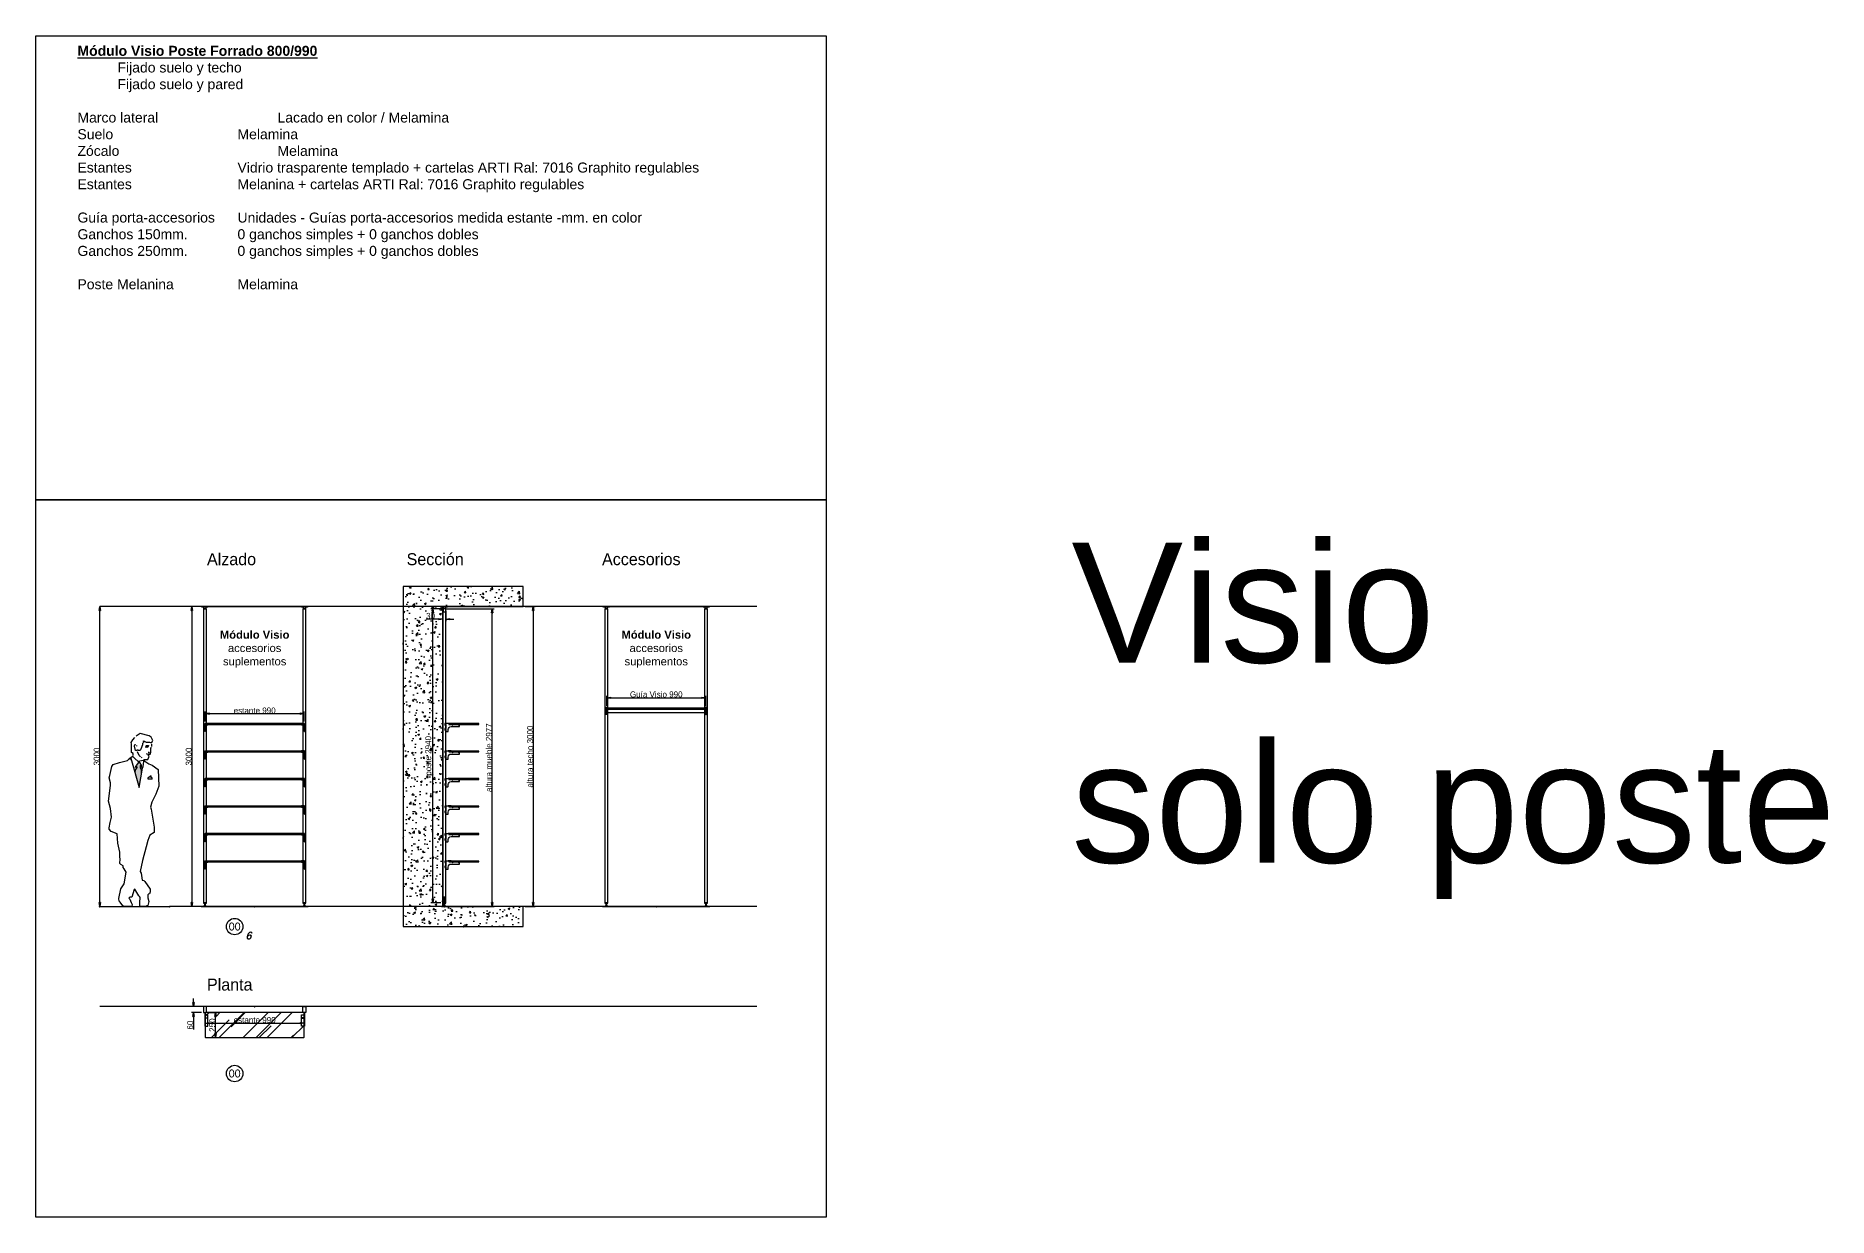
# Paper-space layout 'Jordi B.' of a CAD drawing. Header units: millimetres. Extents: x 23627 to 226976, y -18096 to 223844.
# Drawn here: x 131998 to 149918, y 169428 to 181239 of the extents above; entities that cross this region are included whole.
import ezdxf

# ---------------------------------------------------------------- set-up
doc = ezdxf.new("R2010")
doc.units = ezdxf.units.MM
doc.header["$PDMODE"] = 35
doc.header["$PDSIZE"] = 5
doc.layers.add('1001 concep color Blau Fosc', color=7, linetype='Continuous', true_color=0x003e84)
for name, color, linetype in [('Cotas bloques dinámicos PM espacio', 140, 'Continuous'), ('Linea Capa Color 0000 JB', 7, 'Continuous'), ('Linea Capa Color 0008 Gris JB', 8, 'Continuous'), ('Linea Capa Color 0012 Vermell JB', 12, 'Continuous'), ('Linea Capa Color 0140 Blau Vidre JB', 140, 'Continuous'), ('Linea Capa Color 0202 Lila Parets JB', 202, 'Continuous'), ('Linea Capa Color 0252 Gris Parets JB', 252, 'Continuous'), ('Linea Capa Color 0253 Gris Clar JB', 253, 'Continuous'), ('Linea Capa Color 0255 Blanc JB', 255, 'Continuous')]:
    doc.layers.add(name, color=color, linetype=linetype)
doc.styles.add('Helvetica Bold', font='HelveticaNeueLTCom-Md.ttf')
doc.styles.add('Helvetica Light', font='HelveticaNeueLTCom-Th.ttf')
doc.styles.add('Jordi Ava', font='Avant Garde MEdium BT.ttf')
doc.styles.add('Jordi One Stroke', font='One Stronke Script LET Plain.ttf')
doc.styles.add('Stylus BT JB', font='stylu.ttf', dxfattribs={"oblique": 15})
doc.dimstyles.new('Jordi Ava 2015', dxfattribs={"dimtxt": 60, "dimasz": 40, "dimexe": 20, "dimexo": 20, "dimgap": 0.09, "dimtad": 1, "dimdec": 0, "dimzin": 0, "dimdsep": 46, "dimtxsty": 'Jordi Ava', "dimblk": 'CLOSED', "dimcen": 1.5, "dimclrd": 7, "dimclre": 7, "dimclrt": 256, "dimadec": 0, "dimazin": 0, "dimtfac": 0.05, "dimtdec": 0, "dimtofl": 0, "dimtmove": 0, "dimatfit": 3, "dimldrblk": 'CLOSED', "dimfxl": 90, "dimtolj": 1, "dimtzin": 0, "dimlwd": -1, "dimlwe": -1, "dimarcsym": 0})
doc.dimstyles.new('Jordi Ava Parets 2015', dxfattribs={"dimtxt": 60, "dimasz": 40, "dimexe": 20, "dimexo": 20, "dimgap": 0.09, "dimtad": 1, "dimdec": 0, "dimzin": 0, "dimdsep": 46, "dimtxsty": 'Jordi Ava', "dimblk": 'CLOSED', "dimcen": 1.5, "dimclrd": 7, "dimclre": 7, "dimclrt": 256, "dimadec": 0, "dimazin": 0, "dimtfac": 0.05, "dimtdec": 0, "dimtofl": 0, "dimtmove": 0, "dimatfit": 3, "dimldrblk": 'CLOSED', "dimfxl": 90, "dimtolj": 1, "dimtzin": 0, "dimlwd": -1, "dimlwe": -1, "dimarcsym": 0})

# ---------------------------------------------------------------- blocks, each defined once
blk = doc.blocks.new('_Closed')
at = {"color": 0, "linetype": 'ByBlock', "lineweight": -2}
for p, q in [((-1, 0.17), (0, 0)), ((-1, 0.17), (-1, -0.17)), ((0, 0), (-1, -0.17)), ((0, 0), (-1, 0))]:
    blk.add_line(p, q, dxfattribs=at)
blk = doc.blocks.new('*D1669')
at = {"layer": 'Defpoints', "color": 0, "ltscale": 10, "transparency": 16777216}
for p in [(82880, 104666), (82880, 104666), (82880, 101666)]:
    blk.add_point(p, dxfattribs=at)
at = {"layer": 'Linea Capa Color 0202 Lila Parets JB', "color": 7, "ltscale": 10, "transparency": 16777216}
blk.add_line((82880, 101706), (82880, 104626), dxfattribs=at)
at = {"layer": 'Linea Capa Color 0202 Lila Parets JB', "color": 7, "ltscale": 10, "transparency": 16777216, "xscale": 40, "yscale": 40, "zscale": 40}
for p, rotation in [((82880, 104666), 90), ((82880, 101666), 270)]:
    blk.add_blockref('_Closed', p, dxfattribs=dict(at, rotation=rotation))
at = {"layer": 'Linea Capa Color 0202 Lila Parets JB', "ltscale": 10, "transparency": 16777216, "insert": (82849, 103166), "char_height": 60, "attachment_point": 5, "rotation": 90, "style": 'Jordi Ava'}
blk.add_mtext('\\A1;3000', dxfattribs=at)
blk = doc.blocks.new('PM202307281029')
at = {"layer": 'Linea Capa Color 0008 Gris JB'}
h = blk.add_hatch(color=256, dxfattribs=at)
h.set_gradient(color1=(0, 127, 255), one_color=1, tint=1, name='INVCYLINDER')
h.paths.add_polyline_path([(349, 1345), (356, 1372), (371, 1391), (363, 1410), (386, 1439), (401, 1439), (414, 1421), (404, 1407), (404, 1391), (413, 1367), (418, 1361), (418, 1333), (394, 1190)])
at = {"layer": 'Linea Capa Color 0008 Gris JB', "linetype": 'Continuous'}
for p, q in [((310, 1485), (311, 1488)), ((316, 1459), (310, 1485)), ((386, 1439), (363, 1410)), ((401, 1439), (386, 1439)), ((418, 1415), (401, 1439)), ((356, 1372), (349, 1345)), ((371, 1391), (356, 1372)), ((363, 1410), (371, 1391)), ((418, 1398), (418, 1415)), ((427, 1385), (418, 1398))]:
    blk.add_line(p, q, dxfattribs=at)
for points in [[(333, 1510), (333, 1529), (317, 1540), (317, 1581), (317, 1627), (313, 1640), (329, 1667), (351, 1692)], [(370, 1559), (357, 1559), (346, 1603), (352, 1619), (357, 1618)], [(446, 1653), (438, 1651), (436, 1657), (463, 1645), (497, 1645), (517, 1637), (531, 1659), (514, 1694), (493, 1708), (403, 1729), (363, 1705)], [(441, 1649), (436, 1641), (428, 1632), (428, 1616), (409, 1575), (403, 1560), (382, 1560), (382, 1570)], [(519, 1600), (519, 1624)], [(435, 1461), (384, 1451), (349, 1481), (330, 1499), (294, 1478)], [(370, 1603), (370, 1610)], [(408, 1497), (395, 1512), (378, 1546)], [(424, 1486), (417, 1489)], [(439, 1451), (439, 1453), (436, 1464), (442, 1464)], [(439, 1456), (444, 1470), (481, 1470), (492, 1493), (494, 1506)], [(446, 1470), (444, 1456), (441, 1458)], [(455, 1597), (484, 1597), (485, 1607)], [(493, 1605), (488, 1607), (460, 1608)], [(479, 1596), (471, 1589), (462, 1597)], [(503, 1535), (499, 1518), (473, 1523), (467, 1527)], [(490, 1510), (481, 1512)], [(486, 1546), (487, 1538), (511, 1538), (511, 1561), (509, 1582)], [(512, 1591), (511, 1583), (506, 1588), (516, 1591)], [(365, 1407), (351, 1390)], [(414, 1421), (404, 1407), (404, 1391), (413, 1367), (420, 1358), (422, 1358)], [(418, 1333), (418, 1361)], [(427, 1385), (433, 1402)]]:
    blk.add_lwpolyline(points, dxfattribs=at)
at = {"layer": 'Linea Capa Color 0008 Gris JB'}
for points in [[(93, 775), (94, 789), (105, 840), (118, 894), (108, 981), (88, 1054), (108, 1212), (108, 1239), (94, 1287), (102, 1312), (120, 1401), (134, 1421), (196, 1440), (278, 1461), (294, 1478), (311, 1488), (310, 1485), (316, 1459), (394, 1190), (427, 1385), (433, 1402), (439, 1451), (449, 1453), (489, 1426), (525, 1413), (584, 1371), (592, 1204), (560, 1123), (520, 1044), (506, 995), (514, 973), (545, 794), (545, 742), (500, 713), (481, 661), (465, 596), (428, 460), (405, 351), (413, 335), (425, 265), (439, 262), (452, 251), (505, 175), (505, 148), (497, 127), (489, 129), (480, 116), (480, 89), (492, 50), (481, 12), (454, 0), (428, 0), (408, 0), (399, 7), (400, 45), (405, 86), (401, 97), (389, 107), (349, 173), (343, 172), (319, 93), (300, 93), (291, 84), (302, 73), (313, 40), (325, 20), (321, 0), (294, 0), (249, 0), (229, 7), (205, 45), (194, 54), (191, 80), (211, 176), (245, 229), (264, 343), (245, 376), (233, 390), (233, 408), (211, 422), (202, 431), (203, 476), (201, 495), (201, 544), (180, 634), (173, 728), (113, 751)], [(479, 1276), (495, 1276), (523, 1276), (528, 1285), (513, 1290), (513, 1306), (482, 1285)]]:
    blk.add_lwpolyline(points, close=True, dxfattribs=at)
at = {"layer": 'Linea Capa Color 0202 Lila Parets JB', "ltscale": 10}
blk.add_line((0, 0), (700, 0), dxfattribs=at)
for p in [(0, 0), (700, 0)]:
    blk.add_point(p, dxfattribs=at)
blk = doc.blocks.new('PM202308091259')
at = {"layer": 'Linea Capa Color 0202 Lila Parets JB', "ltscale": 10}
for p, q in [((-38, 3000), (1034, 3000)), ((-38, 0), (1034, 0)), ((-38, 0), (1034, 0))]:
    blk.add_line(p, q, dxfattribs=at)
at = {"layer": 'Linea Capa Color 0253 Gris Clar JB', "ltscale": 50}
for points in [[(-30, 2998), (30, 2998), (30, 3000), (-30, 3000)], [(-15, 37), (15, 37), (15, 2977), (-15, 2977)], [(-12, 2977), (12, 2977), (12, 2998), (-12, 2998)], [(966, 2998), (1026, 2998), (1026, 3000), (966, 3000)], [(981, 37), (1011, 37), (1011, 2977), (981, 2977)], [(984, 2977), (1008, 2977), (1008, 2998), (984, 2998)], [(-30, 0), (30, 0), (30, 2), (-30, 2)], [(-15, 33), (15, 33), (15, 37), (-15, 37)], [(7, 9), (-7, 9), (-15, 2), (15, 2)], [(-7, 9), (7, 9), (7, 13), (-7, 13)], [(5, 13), (5, 33), (-5, 33), (-5, 13)], [(966, 0), (1026, 0), (1026, 2), (966, 2)], [(981, 33), (1011, 33), (1011, 37), (981, 37)], [(1003, 9), (989, 9), (981, 2), (1011, 2)], [(989, 9), (1003, 9), (1003, 13), (989, 13)], [(1001, 13), (1001, 33), (991, 33), (991, 13)]]:
    blk.add_lwpolyline(points, close=True, dxfattribs=at)
at = {"layer": '1001 concep color Blau Fosc', "insert": (498, 2573), "char_height": 80, "width": 990, "attachment_point": 5, "style": 'Helvetica Light'}
blk.add_mtext('{\\fHelveticaNeueLT Com 35 Th|b1|i0|c0|p34;Módulo Visio}\\Paccesorios suplementos', dxfattribs=at)
blk = doc.blocks.new('*D1428')
at = {"layer": 'Cotas bloques dinámicos PM espacio', "color": 7, "ltscale": 10, "transparency": 16777216}
for p, q in [((-35, 2977), (-135, 2977)), ((-115, 77), (-115, 2937)), ((-35, 37), (-135, 37))]:
    blk.add_line(p, q, dxfattribs=at)
at = {"layer": 'Defpoints', "color": 0, "ltscale": 10, "transparency": 16777216}
for p in [(-115, 2977), (-15, 2977), (-15, 37)]:
    blk.add_point(p, dxfattribs=at)
at = {"layer": 'Cotas bloques dinámicos PM espacio', "color": 7, "ltscale": 10, "transparency": 16777216, "xscale": 40, "yscale": 40, "zscale": 40}
for p, rotation in [((-115, 2977), 90), ((-115, 37), 270)]:
    blk.add_blockref('_Closed', p, dxfattribs=dict(at, rotation=rotation))
at = {"layer": 'Cotas bloques dinámicos PM espacio', "ltscale": 10, "transparency": 16777216, "insert": (-153, 1507), "char_height": 60, "attachment_point": 5, "rotation": 90, "style": 'Jordi Ava'}
blk.add_mtext('\\A1;poste 2940', dxfattribs=at)
blk = doc.blocks.new('*D1429')
at = {"layer": 'Cotas bloques dinámicos PM espacio', "color": 7, "ltscale": 10, "transparency": 16777216}
for p, q in [((-55, 2874), (-184, 2874)), ((-15, 2957), (-15, 2854)), ((15, 2957), (15, 2854)), ((55, 2874), (95, 2874))]:
    blk.add_line(p, q, dxfattribs=at)
at = {"layer": 'Defpoints', "color": 0, "ltscale": 10, "transparency": 16777216}
for p in [(-15, 2977), (-15, 2874), (15, 2977)]:
    blk.add_point(p, dxfattribs=at)
at = {"layer": 'Cotas bloques dinámicos PM espacio', "color": 7, "ltscale": 10, "transparency": 16777216, "xscale": 40, "yscale": 40, "zscale": 40}
blk.add_blockref('_Closed', (-15, 2874), dxfattribs=at)
at = {"layer": 'Cotas bloques dinámicos PM espacio', "color": 7, "ltscale": 10, "transparency": 16777216, "xscale": 40, "yscale": 40, "zscale": 40, "rotation": 180}
blk.add_blockref('_Closed', (15, 2874), dxfattribs=at)
at = {"layer": 'Cotas bloques dinámicos PM espacio', "ltscale": 10, "transparency": 16777216, "insert": (-139, 2906), "char_height": 60, "attachment_point": 5, "style": 'Jordi Ava'}
blk.add_mtext('\\A1;30', dxfattribs=at)
blk = doc.blocks.new('*D1430')
at = {"layer": 'Cotas bloques dinámicos PM espacio', "color": 7, "ltscale": 10, "transparency": 16777216}
for p, q in [((20, 2977), (496, 2977)), ((476, 40), (476, 2937)), ((20, 0), (496, 0))]:
    blk.add_line(p, q, dxfattribs=at)
at = {"layer": 'Defpoints', "color": 0, "ltscale": 10, "transparency": 16777216}
for p in [(0, 2977), (476, 2977), (0, 0)]:
    blk.add_point(p, dxfattribs=at)
at = {"layer": 'Cotas bloques dinámicos PM espacio', "color": 7, "ltscale": 10, "transparency": 16777216, "xscale": 40, "yscale": 40, "zscale": 40}
for p, rotation in [((476, 2977), 90), ((476, 0), 270)]:
    blk.add_blockref('_Closed', p, dxfattribs=dict(at, rotation=rotation))
at = {"layer": 'Cotas bloques dinámicos PM espacio', "ltscale": 10, "transparency": 16777216, "insert": (445, 1489), "char_height": 60, "attachment_point": 5, "rotation": 90, "style": 'Jordi Ava'}
blk.add_mtext('\\A1;altura mueble 2977', dxfattribs=at)
blk = doc.blocks.new('PM202307281056')
at = {"layer": 'Linea Capa Color 0140 Blau Vidre JB', "ltscale": 10}
blk.add_lwpolyline([(5, 3), (-5, 3), (-5, 0), (-2, 0), (-2, -3, 1.39975), (2, -3), (2, 0), (5, 0)], format="xyb", close=True, dxfattribs=at)
blk.add_arc((0, 6), 5.5, 207.0463, 332.9537, dxfattribs=at)
blk = doc.blocks.new('PM202308021642')
at = {"layer": 'Linea Capa Color 0000 JB', "ltscale": 50}
blk.add_lwpolyline([(137, -4), (137, -2), (57, -2), (57, -4), (39, -4, -0.414214), (37, -2), (37, 7), (37, 8), (52, 8), (52, 10), (22, 10), (22, 8), (22, 7), (-10, 7, 0.414214), (-12, 5), (-12, -5, 0.414214), (-10, -7), (-4, -7, 0.408724), (-2, -5), (-1, 0), (0, 0), (0, -41, -0.414214), (-2, -43), (-10, -43, 0.414214), (-12, -45), (-12, -55, 0.414214), (-10, -57), (-4, -57, 0.408724), (-2, -55), (-1, -50), (0, -50), (0, -71, 0.414214), (2, -73), (20, -73, 0.414214), (22, -71), (22, -52, -0.414214), (52, -22), (135, -22, 0.414214), (137, -20)], format="xyb", close=True, dxfattribs=at)
at = {"layer": 'Linea Capa Color 0140 Blau Vidre JB', "ltscale": 10}
blk.add_lwpolyline([(30, 0), (328, 0), (329, 1), (329, 7), (328, 8), (30, 8), (29, 7), (29, 1)], close=True, dxfattribs=at)
at = {"layer": 'Linea Capa Color 0000 JB', "ltscale": 50}
for p in [(67, -2), (127, -2)]:
    blk.add_blockref('PM202307281056', p, dxfattribs=at)
blk = doc.blocks.new('*D1427')
at = {"layer": 'Cotas bloques dinámicos PM espacio', "color": 7, "ltscale": 10, "transparency": 16777216}
for p, q in [((808, 3000), (908, 3000)), ((888, 2960), (888, 40)), ((808, 0), (908, 0))]:
    blk.add_line(p, q, dxfattribs=at)
at = {"layer": 'Defpoints', "color": 0, "ltscale": 10, "transparency": 16777216}
for p in [(788, 3000), (788, 0), (888, 0)]:
    blk.add_point(p, dxfattribs=at)
at = {"layer": 'Cotas bloques dinámicos PM espacio', "color": 7, "ltscale": 10, "transparency": 16777216, "xscale": 40, "yscale": 40, "zscale": 40}
for p, rotation in [((888, 3000), 90), ((888, 0), 270)]:
    blk.add_blockref('_Closed', p, dxfattribs=dict(at, rotation=rotation))
at = {"layer": 'Cotas bloques dinámicos PM espacio', "ltscale": 10, "transparency": 16777216, "insert": (856, 1500), "char_height": 60, "attachment_point": 5, "rotation": 90, "style": 'Jordi Ava'}
blk.add_mtext('\\A1;altura techo 3000', dxfattribs=at)
blk = doc.blocks.new('*D314')
at = {"layer": 'Cotas bloques dinámicos PM espacio', "color": 7, "ltscale": 50, "transparency": 16777216}
for p, q in [((0, 70), (0, 170)), ((40, 150), (950, 150)), ((990, 70), (990, 170))]:
    blk.add_line(p, q, dxfattribs=at)
at = {"layer": 'Defpoints', "color": 0, "ltscale": 50, "transparency": 16777216}
for p in [(0, 50), (990, 150), (990, 50)]:
    blk.add_point(p, dxfattribs=at)
at = {"layer": 'Cotas bloques dinámicos PM espacio', "color": 7, "ltscale": 50, "transparency": 16777216, "xscale": 40, "yscale": 40, "zscale": 40, "rotation": 180}
blk.add_blockref('_Closed', (0, 150), dxfattribs=at)
at = {"layer": 'Cotas bloques dinámicos PM espacio', "color": 7, "ltscale": 50, "transparency": 16777216, "xscale": 40, "yscale": 40, "zscale": 40}
blk.add_blockref('_Closed', (990, 150), dxfattribs=at)
at = {"layer": 'Cotas bloques dinámicos PM espacio', "ltscale": 50, "transparency": 16777216, "insert": (495, 183), "char_height": 60, "attachment_point": 5, "style": 'Jordi Ava'}
blk.add_mtext('\\A1;Guía Visio 990', dxfattribs=at)
blk = doc.blocks.new('*D3768')
at = {"layer": 'Cotas bloques dinámicos PM espacio', "color": 7, "ltscale": 10, "transparency": 16777216}
for p, q in [((18, -85), (18, -185)), ((58, -165), (968, -165)), ((1008, -85), (1008, -185))]:
    blk.add_line(p, q, dxfattribs=at)
at = {"layer": 'Defpoints', "color": 0, "ltscale": 10, "transparency": 16777216}
for p in [(18, -65), (1008, -65), (1008, -165)]:
    blk.add_point(p, dxfattribs=at)
at = {"layer": 'Cotas bloques dinámicos PM espacio', "color": 7, "ltscale": 10, "transparency": 16777216, "xscale": 40, "yscale": 40, "zscale": 40, "rotation": 180}
blk.add_blockref('_Closed', (18, -165), dxfattribs=at)
at = {"layer": 'Cotas bloques dinámicos PM espacio', "color": 7, "ltscale": 10, "transparency": 16777216, "xscale": 40, "yscale": 40, "zscale": 40}
blk.add_blockref('_Closed', (1008, -165), dxfattribs=at)
at = {"layer": 'Cotas bloques dinámicos PM espacio', "ltscale": 10, "transparency": 16777216, "insert": (513, -134), "char_height": 60, "attachment_point": 5, "style": 'Jordi Ava'}
blk.add_mtext('\\A1;{\\C140;estante 990}', dxfattribs=at)
blk = doc.blocks.new('*D3770')
at = {"layer": 'Cotas bloques dinámicos PM espacio', "color": 7, "ltscale": 10, "transparency": 16777216}
for p, q in [((43, -60), (141, -60)), ((121, -270), (121, -100)), ((43, -310), (141, -310))]:
    blk.add_line(p, q, dxfattribs=at)
at = {"layer": 'Defpoints', "color": 0, "ltscale": 10, "transparency": 16777216}
for p in [(23, -60), (121, -60), (23, -310)]:
    blk.add_point(p, dxfattribs=at)
at = {"layer": 'Cotas bloques dinámicos PM espacio', "color": 7, "ltscale": 10, "transparency": 16777216, "xscale": 40, "yscale": 40, "zscale": 40}
for p, rotation in [((121, -60), 90), ((121, -310), 270)]:
    blk.add_blockref('_Closed', p, dxfattribs=dict(at, rotation=rotation))
at = {"layer": 'Cotas bloques dinámicos PM espacio', "ltscale": 10, "transparency": 16777216, "insert": (90, -185), "char_height": 60, "attachment_point": 5, "rotation": 90, "style": 'Jordi Ava'}
blk.add_mtext('\\A1;{\\C140;250}', dxfattribs=at)
blk = doc.blocks.new('*D3769')
at = {"layer": 'Cotas bloques dinámicos PM espacio', "color": 7, "ltscale": 10, "transparency": 16777216}
for p, q in [((-20, 0), (-120, 0)), ((-100, 40), (-100, 80)), ((-20, -60), (-120, -60)), ((-100, -100), (-100, -230))]:
    blk.add_line(p, q, dxfattribs=at)
at = {"layer": 'Defpoints', "color": 0, "ltscale": 10, "transparency": 16777216}
for p in [(0, 0), (-100, -60), (0, -60)]:
    blk.add_point(p, dxfattribs=at)
at = {"layer": 'Cotas bloques dinámicos PM espacio', "color": 7, "ltscale": 10, "transparency": 16777216, "xscale": 40, "yscale": 40, "zscale": 40}
for p, rotation in [((-100, 0), 270), ((-100, -60), 90)]:
    blk.add_blockref('_Closed', p, dxfattribs=dict(at, rotation=rotation))
at = {"layer": 'Cotas bloques dinámicos PM espacio', "ltscale": 10, "transparency": 16777216, "insert": (-131, -185), "char_height": 60, "attachment_point": 5, "rotation": 90, "style": 'Jordi Ava'}
blk.add_mtext('\\A1;60', dxfattribs=at)
blk = doc.blocks.new('*D2937')
at = {"layer": 'Cotas bloques dinámicos PM espacio', "color": 7, "ltscale": 10, "transparency": 16777216}
for p, q in [((-50, 3000), (-150, 3000)), ((-130, 2960), (-130, 40)), ((-50, 0), (-150, 0))]:
    blk.add_line(p, q, dxfattribs=at)
at = {"layer": 'Defpoints', "color": 0, "ltscale": 10, "transparency": 16777216}
for p in [(-30, 3000), (-130, 0), (-30, 0)]:
    blk.add_point(p, dxfattribs=at)
at = {"layer": 'Cotas bloques dinámicos PM espacio', "color": 7, "ltscale": 10, "transparency": 16777216, "xscale": 40, "yscale": 40, "zscale": 40}
for p, rotation in [((-130, 3000), 90), ((-130, 0), 270)]:
    blk.add_blockref('_Closed', p, dxfattribs=dict(at, rotation=rotation))
at = {"layer": 'Cotas bloques dinámicos PM espacio', "ltscale": 10, "transparency": 16777216, "insert": (-161, 1500), "char_height": 60, "attachment_point": 5, "rotation": 90, "style": 'Jordi Ava'}
blk.add_mtext('\\A1;3000', dxfattribs=at)
blk = doc.blocks.new('*D2938')
at = {"layer": 'Cotas bloques dinámicos PM espacio', "color": 7, "ltscale": 10, "transparency": 16777216}
for p, q in [((3, 1849), (3, 1949)), ((43, 1929), (953, 1929)), ((993, 1849), (993, 1949))]:
    blk.add_line(p, q, dxfattribs=at)
at = {"layer": 'Defpoints', "color": 0, "ltscale": 10, "transparency": 16777216}
for p in [(3, 1829), (993, 1929), (993, 1829)]:
    blk.add_point(p, dxfattribs=at)
at = {"layer": 'Cotas bloques dinámicos PM espacio', "color": 7, "ltscale": 10, "transparency": 16777216, "xscale": 40, "yscale": 40, "zscale": 40, "rotation": 180}
blk.add_blockref('_Closed', (3, 1929), dxfattribs=at)
at = {"layer": 'Cotas bloques dinámicos PM espacio', "color": 7, "ltscale": 10, "transparency": 16777216, "xscale": 40, "yscale": 40, "zscale": 40}
blk.add_blockref('_Closed', (993, 1929), dxfattribs=at)
at = {"layer": 'Cotas bloques dinámicos PM espacio', "ltscale": 10, "transparency": 16777216, "insert": (498, 1960), "char_height": 60, "attachment_point": 5, "style": 'Jordi Ava'}
blk.add_mtext('\\A1;{\\C140;estante 990}', dxfattribs=at)
blk = doc.blocks.new('PM202309291349')
at = {"layer": 'Linea Capa Color 0012 Vermell JB', "ltscale": 50}
for p in [(2187.8, -4066.4), (6202.8, -4066.4), (4272.8, -4266.4), (2187.8, -5066.4)]:
    blk.add_point(p, dxfattribs=at)
at = {"layer": 'Linea Capa Color 0202 Lila Parets JB', "ltscale": 10}
for p, q in [((7207.8, -1066.4), (639.3, -1066.4)), ((7207.8, -4066.4), (1339.3, -4066.4)), ((7207.8, -5066.4), (639.3, -5066.4))]:
    blk.add_line(p, q, dxfattribs=at)
blk.add_lwpolyline([(0, 0), (7902.9, 0), (7902.9, -7171.6), (0, -7171.6)], close=True, dxfattribs=at)
at = {"ltscale": 10}
blk.add_blockref('PM202307281029', (639.3, -4066.4), dxfattribs=at)
at = {"layer": '1001 concep color Blau Fosc', "ltscale": 10, "char_height": 120, "width": 2264.786, "attachment_point": 1, "style": 'Jordi Ava'}
for s, insert in [('Alzado', (1711.2, -532.9)), ('Sección', (3707.1, -532.9)), ('Accesorios', (5660.9, -532.9)), ('Planta', (1711.2, -4785.9))]:
    blk.add_mtext(s, dxfattribs=dict(at, insert=insert))
at = {"layer": 'Linea Capa Color 0202 Lila Parets JB', "ltscale": 10}
dim = blk.add_linear_dim(base=(639.3, -1066.4), p1=(639.3, -4066.4), p2=(639.3, -1066.4), angle=90, dimstyle='Jordi Ava Parets 2015', dxfattribs=at)
dim.commit()
dim.dimension.update_dxf_attribs({"geometry": '*D1669', "text_midpoint": (608, -2566.4), "insert": (-82240.5, -105732)})
blk = doc.blocks.new('*U1426')
at = {"layer": 'Linea Capa Color 0252 Gris Parets JB', "ltscale": 10}
h = blk.add_hatch(dxfattribs=at)
h.set_pattern_fill('AR-CONC', color=256, style=0)
h.set_pattern_definition([(50, (-129826.65, -106504.04), (182.18467, -15.93909), [19.05, -209.55]), (355, (-129826.65, -106504.04), (-35.24342, 191.05685), [15.24, -167.64058]), (100.45144, (-129811.47, -106505.37), (146.94125, 175.11775), [16.19, -178.09024]), (46.1842, (-129826.65, -106453.24), (271.07904, -42.04233), [28.575, -314.325]), (96.63556, (-129804.06, -106456.74), (237.40413, 247.42612), [24.28502, -267.1356]), (351.18415, (-129826.65, -106453.24), (237.40413, 247.42612), [22.85997, -251.45973]), (21, (-129801.25, -106465.94), (151.61439, -102.2652), [19.05, -209.55]), (326, (-129801.25, -106465.94), (61.80203, 184.18797), [15.24, -167.64]), (71.45144, (-129788.62, -106474.46), (213.41642, 81.92277), [16.19, -178.08994]), (37.5, (-129826.654, -106504.04), (3.088603, 84.55504), [0, -165.608, 0, -170.18, 0, -168.275]), (7.5, (-129826.65, -106504.04), (66.819663, 100.180575), [0, -97.028, 0, -161.798, 0, -64.135]), (327.5, (-129883.296, -106504.04), (135.590595, -5.728744), [0, -63.5, 0, -198.12, 0, -262.89]), (317.5, (-129908.7, -106504.04), (148.12918, 25.42649), [0, -82.55, 0, -131.572, 0, -186.69])])
h.paths.add_polyline_path([(787.7, 3200), (-412.3, 3200), (-412.3, -200), (787.7, -200), (787.7, 0), (-15, 0), (-15, 3000), (787.7, 3000)])
at = {"ltscale": 50}
for points in [[(-30, 2998), (30, 2998), (30, 3000), (-30, 3000)], [(-12.5, 2948), (12.5, 2948), (12.5, 2998), (-12.5, 2998)]]:
    blk.add_lwpolyline(points, close=True, dxfattribs=at)
at = {"layer": 'Linea Capa Color 0000 JB', "ltscale": 10}
blk.add_lwpolyline([(-15, 37), (15, 37), (15, 2977), (-15, 2977)], close=True, dxfattribs=at)
at = {"layer": 'Linea Capa Color 0000 JB', "ltscale": 50}
for points in [[(-30, 0), (30, 0), (30, 2.5), (-30, 2.5)], [(-15, 33), (15, 33), (15, 37), (-15, 37)], [(7, 9), (-7, 9), (-15, 2.5), (15, 2.5)], [(-13, 37), (13, 37), (13, 54), (-13, 54)], [(-7, 9), (7, 9), (7, 13), (-7, 13)], [(5, 13), (5, 93), (-5, 93), (-5, 13)]]:
    blk.add_lwpolyline(points, close=True, dxfattribs=at)
blk.add_point((0, 0), dxfattribs=at)
at = {"layer": 'Linea Capa Color 0202 Lila Parets JB', "ltscale": 10}
blk.add_lwpolyline([(787.7, 0), (-15, 0), (-15, 3000), (787.7, 3000)], dxfattribs=at)
at = {"layer": 'Linea Capa Color 0252 Gris Parets JB', "ltscale": 50}
for p, q in [((-5, 91.5), (5, 93)), ((-5, 89), (5, 90.5)), ((-5, 86.5), (5, 88)), ((-5, 84), (5, 85.5)), ((-5, 81.5), (5, 83)), ((-5, 79), (5, 80.5)), ((-5, 76.5), (5, 78)), ((-5, 74), (5, 75.5)), ((-5, 71.5), (5, 73)), ((-5, 69), (5, 70.5)), ((-5, 66.5), (5, 68)), ((-5, 64), (5, 65.5)), ((-5, 61.5), (5, 63)), ((-5, 59), (5, 60.5)), ((-5, 56.5), (5, 58)), ((-5, 54), (5, 55.5)), ((-5, 51.5), (5, 53)), ((-5, 49), (5, 50.5)), ((-5, 46.5), (5, 48)), ((-5, 44), (5, 45.5)), ((-5, 41.5), (5, 43)), ((-5, 39), (5, 40.5)), ((-5, 36.5), (5, 38)), ((-5, 34), (5, 35.5)), ((-5, 31.5), (5, 33)), ((-5, 29), (5, 30.5)), ((-5, 26.5), (5, 28)), ((-5, 24), (5, 25.5)), ((-5, 21.5), (5, 23)), ((-5, 19), (5, 20.5)), ((-5, 16.5), (5, 18)), ((-5, 14), (5, 15.5))]:
    blk.add_line(p, q, dxfattribs=at)
at = {"layer": 'Linea Capa Color 0255 Blanc JB', "ltscale": 10}
blk.add_lwpolyline([(787.7, 3200), (-412.3, 3200), (-412.3, -200), (787.7, -200), (787.7, 0), (-15, 0), (-15, 3000), (787.7, 3000)], close=True, dxfattribs=at)
at = {"layer": 'Linea Capa Color 0000 JB'}
for p in [(15, 1822), (15, 1547), (15, 1272), (15, 997), (15, 722), (15, 447)]:
    blk.add_blockref('PM202308021642', p, dxfattribs=at)
at = {"layer": 'Cotas bloques dinámicos PM espacio', "ltscale": 10}
for base, p1, p2, text, picture, middle in [((-115, 2977), (-15, 37), (-15, 2977), 'poste <>', '*D1428', (-153, 1507)), ((476.3, 2977), (0, 0), (0, 2977), 'altura mueble <>', '*D1430', (445, 1488.5)), ((887.7, 0), (787.7, 3000), (787.7, 0), 'altura techo <>', '*D1427', (856.4, 1500))]:
    dim = blk.add_linear_dim(base=base, p1=p1, p2=p2, angle=90, text=text, dimstyle='Jordi Ava 2015', dxfattribs=at)
    dim.commit()
    dim.dimension.update_dxf_attribs({"geometry": picture, "text_midpoint": middle})
dim = blk.add_linear_dim(base=(-15, 2874.4), p1=(15, 2977), p2=(-15, 2977), dimstyle='Jordi Ava 2015', dxfattribs=at)
dim.commit()
dim.dimension.update_dxf_attribs({"geometry": '*D1429', "text_midpoint": (-139.4, 2905.7)})
blk = doc.blocks.new('*U1174')
at = {"layer": 'Linea Capa Color 0000 JB'}
blk.add_blockref('*U1426', (15, 0), dxfattribs=at)
blk = doc.blocks.new('*U313')
at = {"layer": 'Linea Capa Color 0000 JB'}
for points in [[(-1, 58.5), (-4, 58.5), (-4, -21.5), (-1, -21.5)], [(-1, 50), (991, 50), (991, 0), (-1, 0)], [(-1, 38), (991, 38), (991, 34), (-1, 34)], [(991, 58.5), (994, 58.5), (994, -21.5), (991, -21.5)]]:
    blk.add_lwpolyline(points, close=True, dxfattribs=at)
at = {"layer": 'Linea Capa Color 0000 JB', "ltscale": 50}
for p in [(0, 0), (990, 50)]:
    blk.add_point(p, dxfattribs=at)
at = {"layer": 'Cotas bloques dinámicos PM espacio', "ltscale": 50}
dim = blk.add_linear_dim(base=(990, 150), p1=(0, 50), p2=(990, 50), text='Guía Visio <>', dimstyle='Jordi Ava 2015', dxfattribs=at)
dim.commit()
dim.dimension.update_dxf_attribs({"geometry": '*D314', "text_midpoint": (495, 183.5)})
blk = doc.blocks.new('*U4979')
at = {"layer": 'Linea Capa Color 0000 JB'}
blk.add_blockref('*U313', (-495, 1938), dxfattribs=at)
blk = doc.blocks.new('*U3767')
at = {"layer": 'Linea Capa Color 0140 Blau Vidre JB', "ltscale": 10}
h = blk.add_hatch(dxfattribs=at)
h.set_pattern_fill('AR-RROOF', color=256, scale=10, angle=45, style=0)
h.set_pattern_definition([(45, (0, 24), (215.526, 574.736), [3810, -508, 1270, -254]), (45, (149.07, 352.68), (-418.48, 59.27), [762, -83.82, 1524, -190.5]), (45, (-62.86, 266.47), (813.611, 1054.282), [2032, -355.6, 1016, -254])])
h.paths.add_polyline_path([(23, -310), (1003, -310), (1008, -305), (1008, -65), (1003, -60), (23, -60), (18, -65), (18, -305)])
at = {"layer": 'Cotas bloques dinámicos PM espacio', "ltscale": 10}
blk.add_circle((313, -669), 82.4, dxfattribs=at)
at = {"layer": 'Linea Capa Color 0000 JB', "ltscale": 50}
for points in [[(45, -119, 0.4142136), (43, -117), (17, -117), (17, -112), (43, -112, 0.4142136), (45, -110), (45, -84, 0.4142136), (43, -82), (17, -82), (17, -60), (30, -60), (30, 0), (0, 0), (0, -60), (15, -60), (15, -197), (43, -197, 0.4142136), (45, -195)], [(981, -119, -0.4142136), (983, -117), (1009, -117), (1009, -112), (983, -112, -0.4142136), (981, -110), (981, -84, -0.4142136), (983, -82), (1009, -82), (1009, -60), (996, -60), (996, 0), (1026, 0), (1026, -60), (1011, -60), (1011, -197), (983, -197, -0.4142136), (981, -195)]]:
    blk.add_lwpolyline(points, format="xyb", close=True, dxfattribs=at)
at = {"layer": 'Linea Capa Color 0140 Blau Vidre JB', "ltscale": 10}
blk.add_lwpolyline([(23, -310), (1003, -310), (1008, -305), (1008, -65), (1003, -60), (23, -60), (18, -65), (18, -305)], close=True, dxfattribs=at)
at = {"layer": 'Cotas bloques dinámicos PM espacio', "ltscale": 10}
dim = blk.add_linear_dim(base=(-100, -60), p1=(0, 0), p2=(0, -60), angle=90, dimstyle='Jordi Ava 2015', dxfattribs=at)
dim.commit()
dim.dimension.update_dxf_attribs({"geometry": '*D3769', "text_midpoint": (-131.2, -184.9)})
dim = blk.add_linear_dim(base=(1008, -165), p1=(18, -65), p2=(1008, -65), text='{\\C140;estante <>}', dimstyle='Jordi Ava 2015', dxfattribs=at)
dim.commit()
dim.dimension.update_dxf_attribs({"geometry": '*D3768', "text_midpoint": (513, -133.7)})
dim = blk.add_linear_dim(base=(120.9, -60), p1=(23, -310), p2=(23, -60), angle=90, text='{\\C140;<>}', dimstyle='Jordi Ava 2015', dxfattribs=at)
dim.commit()
dim.dimension.update_dxf_attribs({"geometry": '*D3770', "text_midpoint": (89.7, -185)})
blk = doc.blocks.new('*U4096')
at = {"layer": 'Linea Capa Color 0000 JB'}
blk.add_blockref('*U3767', (0, 0), dxfattribs=at)
blk = doc.blocks.new('*U2936')
at = {"layer": 'Linea Capa Color 0140 Blau Vidre JB', "ltscale": 10}
h = blk.add_hatch(color=256, dxfattribs=at)
h.dxf.hatch_style = 1
h.set_gradient(color1=(0, 191, 255), one_color=1, tint=1, name='SPHERICAL')
h.paths.add_polyline_path([(4, 1822), (992, 1822), (993, 1823), (993, 1829), (992, 1830), (4, 1830), (3, 1829), (3, 1823)])
h = blk.add_hatch(color=256, dxfattribs=at)
h.dxf.hatch_style = 1
h.set_gradient(color1=(0, 191, 255), one_color=1, tint=1, name='SPHERICAL')
h.paths.add_polyline_path([(4, 1547), (992, 1547), (993, 1548), (993, 1554), (992, 1555), (4, 1555), (3, 1554), (3, 1548)])
h = blk.add_hatch(color=256, dxfattribs=at)
h.dxf.hatch_style = 1
h.set_gradient(color1=(0, 191, 255), one_color=1, tint=1, name='SPHERICAL')
h.paths.add_polyline_path([(4, 1272), (992, 1272), (993, 1273), (993, 1279), (992, 1280), (4, 1280), (3, 1279), (3, 1273)])
h = blk.add_hatch(color=256, dxfattribs=at)
h.dxf.hatch_style = 1
h.set_gradient(color1=(0, 191, 255), one_color=1, tint=1, name='SPHERICAL')
h.paths.add_polyline_path([(4, 997), (992, 997), (993, 998), (993, 1004), (992, 1005), (4, 1005), (3, 1004), (3, 998)])
h = blk.add_hatch(color=256, dxfattribs=at)
h.dxf.hatch_style = 1
h.set_gradient(color1=(0, 191, 255), one_color=1, tint=1, name='SPHERICAL')
h.paths.add_polyline_path([(4, 722), (992, 722), (993, 723), (993, 729), (992, 730), (4, 730), (3, 729), (3, 723)])
h = blk.add_hatch(color=256, dxfattribs=at)
h.dxf.hatch_style = 1
h.set_gradient(color1=(0, 191, 255), one_color=1, tint=1, name='SPHERICAL')
h.paths.add_polyline_path([(4, 447), (992, 447), (993, 448), (993, 454), (992, 455), (4, 455), (3, 454), (3, 448)])
at = {"ltscale": 50}
for points in [[(-30, 2998), (30, 2998), (30, 3000), (-30, 3000)], [(-12.5, 2977), (12.5, 2977), (12.5, 2998), (-12.5, 2998)], [(966, 2998), (1026, 2998), (1026, 3000), (966, 3000)], [(983.5, 2977), (1008.5, 2977), (1008.5, 2998), (983.5, 2998)]]:
    blk.add_lwpolyline(points, close=True, dxfattribs=at)
at = {"layer": 'Cotas bloques dinámicos PM espacio', "ltscale": 10}
blk.add_circle((298, -200), 82.4, dxfattribs=at)
at = {"layer": 'Linea Capa Color 0000 JB', "ltscale": 50}
for p, q in [((2.5, 1818), (30, 1818)), ((993.5, 1818), (966, 1818)), ((2.5, 1543), (30, 1543)), ((993.5, 1543), (966, 1543)), ((2.5, 1268), (30, 1268)), ((993.5, 1268), (966, 1268)), ((2.5, 993), (30, 993)), ((993.5, 993), (966, 993)), ((2.5, 718), (30, 718)), ((993.5, 718), (966, 718)), ((2.5, 443), (30, 443)), ((993.5, 443), (966, 443))]:
    blk.add_line(p, q, dxfattribs=at)
at = {"layer": 'Linea Capa Color 0000 JB', "ltscale": 10}
for points in [[(-15, 37), (15, 37), (15, 2977), (-15, 2977)], [(981, 37), (1011, 37), (1011, 2977), (981, 2977)]]:
    blk.add_lwpolyline(points, close=True, dxfattribs=at)
at = {"layer": 'Linea Capa Color 0000 JB', "ltscale": 50}
for points in [[(2, 1832), (30, 1832), (30, 1830), (2.5, 1830, 0.4142136), (2, 1829.5), (2, 1820, 0.4142136), (0, 1818), (0, 1830, -0.4142136)], [(0, 1818, -0.4142136), (2, 1820), (30, 1820), (30, 1818), (2.5, 1818, 0.4142136), (2, 1817.5), (2, 1749), (0, 1749)], [(994, 1832), (966, 1832), (966, 1830), (993.5, 1830, -0.4142136), (994, 1829.5), (994, 1820, -0.4142136), (996, 1818), (996, 1830, 0.4142136)], [(996, 1818, 0.4142136), (994, 1820), (966, 1820), (966, 1818), (993.5, 1818, -0.4142136), (994, 1817.5), (994, 1749), (996, 1749)], [(2, 1557), (30, 1557), (30, 1555), (2.5, 1555, 0.4142136), (2, 1554.5), (2, 1545, 0.4142136), (0, 1543), (0, 1555, -0.4142136)], [(0, 1543, -0.4142136), (2, 1545), (30, 1545), (30, 1543), (2.5, 1543, 0.4142136), (2, 1542.5), (2, 1474), (0, 1474)], [(994, 1557), (966, 1557), (966, 1555), (993.5, 1555, -0.4142136), (994, 1554.5), (994, 1545, -0.4142136), (996, 1543), (996, 1555, 0.4142136)], [(996, 1543, 0.4142136), (994, 1545), (966, 1545), (966, 1543), (993.5, 1543, -0.4142136), (994, 1542.5), (994, 1474), (996, 1474)], [(2, 1282), (30, 1282), (30, 1280), (2.5, 1280, 0.4142136), (2, 1279.5), (2, 1270, 0.4142136), (0, 1268), (0, 1280, -0.4142136)], [(0, 1268, -0.4142136), (2, 1270), (30, 1270), (30, 1268), (2.5, 1268, 0.4142136), (2, 1267.5), (2, 1199), (0, 1199)], [(994, 1282), (966, 1282), (966, 1280), (993.5, 1280, -0.4142136), (994, 1279.5), (994, 1270, -0.4142136), (996, 1268), (996, 1280, 0.4142136)], [(996, 1268, 0.4142136), (994, 1270), (966, 1270), (966, 1268), (993.5, 1268, -0.4142136), (994, 1267.5), (994, 1199), (996, 1199)], [(2, 1007), (30, 1007), (30, 1005), (2.5, 1005, 0.4142136), (2, 1004.5), (2, 995, 0.4142136), (0, 993), (0, 1005, -0.4142136)], [(0, 993, -0.4142136), (2, 995), (30, 995), (30, 993), (2.5, 993, 0.4142136), (2, 992.5), (2, 924), (0, 924)], [(994, 1007), (966, 1007), (966, 1005), (993.5, 1005, -0.4142136), (994, 1004.5), (994, 995, -0.4142136), (996, 993), (996, 1005, 0.4142136)], [(996, 993, 0.4142136), (994, 995), (966, 995), (966, 993), (993.5, 993, -0.4142136), (994, 992.5), (994, 924), (996, 924)], [(2, 732), (30, 732), (30, 730), (2.5, 730, 0.4142136), (2, 729.5), (2, 720, 0.4142136), (0, 718), (0, 730, -0.4142136)], [(0, 718, -0.4142136), (2, 720), (30, 720), (30, 718), (2.5, 718, 0.4142136), (2, 717.5), (2, 649), (0, 649)], [(994, 732), (966, 732), (966, 730), (993.5, 730, -0.4142136), (994, 729.5), (994, 720, -0.4142136), (996, 718), (996, 730, 0.4142136)], [(996, 718, 0.4142136), (994, 720), (966, 720), (966, 718), (993.5, 718, -0.4142136), (994, 717.5), (994, 649), (996, 649)], [(2, 457), (30, 457), (30, 455), (2.5, 455, 0.4142136), (2, 454.5), (2, 445, 0.4142136), (0, 443), (0, 455, -0.4142136)], [(0, 443, -0.4142136), (2, 445), (30, 445), (30, 443), (2.5, 443, 0.4142136), (2, 442.5), (2, 374), (0, 374)], [(994, 457), (966, 457), (966, 455), (993.5, 455, -0.4142136), (994, 454.5), (994, 445, -0.4142136), (996, 443), (996, 455, 0.4142136)], [(996, 443, 0.4142136), (994, 445), (966, 445), (966, 443), (993.5, 443, -0.4142136), (994, 442.5), (994, 374), (996, 374)]]:
    blk.add_lwpolyline(points, format="xyb", close=True, dxfattribs=at)
for points in [[(-30, 0), (30, 0), (30, 2.5), (-30, 2.5)], [(-15, 33), (15, 33), (15, 37), (-15, 37)], [(7, 9), (-7, 9), (-15, 2.5), (15, 2.5)], [(-7, 9), (7, 9), (7, 13), (-7, 13)], [(5, 13), (5, 33), (-5, 33), (-5, 13)], [(966, 0), (1026, 0), (1026, 2.5), (966, 2.5)], [(981, 33), (1011, 33), (1011, 37), (981, 37)], [(1003, 9), (989, 9), (981, 2.5), (1011, 2.5)], [(989, 9), (1003, 9), (1003, 13), (989, 13)], [(1001, 13), (1001, 33), (991, 33), (991, 13)]]:
    blk.add_lwpolyline(points, close=True, dxfattribs=at)
at = {"layer": 'Linea Capa Color 0140 Blau Vidre JB', "ltscale": 10}
for points in [[(4, 1822), (992, 1822), (993, 1823), (993, 1829), (992, 1830), (4, 1830), (3, 1829), (3, 1823)], [(11.5, 1823), (26.5, 1823), (21.8, 1820), (21, 1820), (21, 1816), (19.5, 1812), (18.5, 1812), (17, 1816), (17, 1820), (16.3, 1820)], [(984.5, 1823), (969.5, 1823), (974.2, 1820), (975, 1820), (975, 1816), (976.5, 1812), (977.5, 1812), (979, 1816), (979, 1820), (979.7, 1820)], [(4, 1547), (992, 1547), (993, 1548), (993, 1554), (992, 1555), (4, 1555), (3, 1554), (3, 1548)], [(11.5, 1548), (26.5, 1548), (21.8, 1545), (21, 1545), (21, 1541), (19.5, 1537), (18.5, 1537), (17, 1541), (17, 1545), (16.3, 1545)], [(984.5, 1548), (969.5, 1548), (974.2, 1545), (975, 1545), (975, 1541), (976.5, 1537), (977.5, 1537), (979, 1541), (979, 1545), (979.7, 1545)], [(4, 1272), (992, 1272), (993, 1273), (993, 1279), (992, 1280), (4, 1280), (3, 1279), (3, 1273)], [(11.5, 1273), (26.5, 1273), (21.8, 1270), (21, 1270), (21, 1266), (19.5, 1262), (18.5, 1262), (17, 1266), (17, 1270), (16.3, 1270)], [(984.5, 1273), (969.5, 1273), (974.2, 1270), (975, 1270), (975, 1266), (976.5, 1262), (977.5, 1262), (979, 1266), (979, 1270), (979.7, 1270)], [(4, 997), (992, 997), (993, 998), (993, 1004), (992, 1005), (4, 1005), (3, 1004), (3, 998)], [(11.5, 998), (26.5, 998), (21.8, 995), (21, 995), (21, 991), (19.5, 987), (18.5, 987), (17, 991), (17, 995), (16.3, 995)], [(984.5, 998), (969.5, 998), (974.2, 995), (975, 995), (975, 991), (976.5, 987), (977.5, 987), (979, 991), (979, 995), (979.7, 995)], [(4, 722), (992, 722), (993, 723), (993, 729), (992, 730), (4, 730), (3, 729), (3, 723)], [(11.5, 723), (26.5, 723), (21.8, 720), (21, 720), (21, 716), (19.5, 712), (18.5, 712), (17, 716), (17, 720), (16.3, 720)], [(984.5, 723), (969.5, 723), (974.2, 720), (975, 720), (975, 716), (976.5, 712), (977.5, 712), (979, 716), (979, 720), (979.7, 720)], [(4, 447), (992, 447), (993, 448), (993, 454), (992, 455), (4, 455), (3, 454), (3, 448)], [(11.5, 448), (26.5, 448), (21.8, 445), (21, 445), (21, 441), (19.5, 437), (18.5, 437), (17, 441), (17, 445), (16.3, 445)], [(984.5, 448), (969.5, 448), (974.2, 445), (975, 445), (975, 441), (976.5, 437), (977.5, 437), (979, 441), (979, 445), (979.7, 445)]]:
    blk.add_lwpolyline(points, close=True, dxfattribs=at)
at = {"layer": 'Linea Capa Color 0202 Lila Parets JB', "ltscale": 10}
for p, q in [((0, 3000), (996, 3000)), ((0, 0), (996, 0))]:
    blk.add_line(p, q, dxfattribs=at)
at = {"layer": 'Cotas bloques dinámicos PM espacio', "ltscale": 10, "insert": (406.1, -250), "char_height": 80, "width": 102.993, "attachment_point": 1, "style": 'Stylus BT JB'}
blk.add_mtext('{\\fStylus BT|b1|i0|c0|p34;\\C140;6}', dxfattribs=at)
at = {"layer": 'Cotas bloques dinámicos PM espacio', "ltscale": 10}
dim = blk.add_linear_dim(base=(-130, 0), p1=(-30, 3000), p2=(-30, 0), angle=90, dimstyle='Jordi Ava 2015', dxfattribs=at)
dim.commit()
dim.dimension.update_dxf_attribs({"geometry": '*D2937', "text_midpoint": (-161.3, 1500)})
dim = blk.add_linear_dim(base=(993, 1929), p1=(3, 1829), p2=(993, 1829), text='{\\C140;estante <>}', dimstyle='Jordi Ava 2015', dxfattribs=at)
dim.commit()
dim.dimension.update_dxf_attribs({"geometry": '*D2938', "text_midpoint": (498, 1960.3)})
blk = doc.blocks.new('*U2933')
at = {"layer": 'Linea Capa Color 0000 JB'}
blk.add_blockref('*U2936', (0, 0), dxfattribs=at)

psp = doc.layouts.new('Jordi B.')

# ---------------------------------------------------------------- linework, layer by layer
at = {"layer": 'Linea Capa Color 0202 Lila Parets JB', "ltscale": 10}
psp.add_lwpolyline([(131998.3, 181238.7), (139901.3, 181238.7), (139901.3, 176599.1), (131998.3, 176599.1)], close=True, dxfattribs=at)

# ---------------------------------------------------------------- block references
for name, p in [('*U1174', (136068.4, 172532.7)), ('PM202308091259', (133688.1, 172532.7)), ('PM202308091259', (137703.1, 172532.7)), ('*U4979', (138201.1, 172532.7)), ('*U4096', (133673.1, 171532.7))]:
    psp.add_blockref(name, p)
at = {"layer": 'Linea Capa Color 0000 JB'}
for name, p in [('PM202309291349', (131998.3, 176599.1)), ('*U2933', (133688.1, 172532.7))]:
    psp.add_blockref(name, p, dxfattribs=at)

# ---------------------------------------------------------------- texts
at = {"layer": '1001 concep color Blau Fosc', "attachment_point": 1}
for s, insert, char_height, width, style in [('{\\fHelveticaNeueLT Com 35 Th|b1|i0|c0|p34;\\LMódulo Visio Poste Forrado 800/990\\P\\l^I}Fijado suelo y techo\\P^IFijado suelo y pared{\\fHelveticaNeueLT Com 35 Th|b1|i0|c0|p34;\\P}\\PMarco lateral^I^I^ILacado en {\\C1;color} / {\\C1;Melamina}\\PSuelo^I^I^I^I{\\C1;Melamina}\\PZócalo^I^I^I^I{\\C1;Melamina}\\PEstantes ^I^I^IVidrio trasparente templado + cartelas ARTI Ral: 7016 Graphito regulables\\PEstantes ^I^I^I{\\C1;Melanina} + cartelas ARTI Ral: 7016 Graphito regulables\\P\\PGuía porta-accesorios^I{\\C1;Unidades -} Guías porta-accesorios {\\C1;medida estante -mm}. en {\\C1;color}\\PGanchos 150mm.^I^I{\\C1;0} ganchos simples + {\\C1;0} ganchos dobles\\PGanchos 250mm.^I^I{\\C1;0} ganchos simples + {\\C1;0} ganchos dobles{\\C12;\\P\\P}Poste Melanina^I^I{\\C1;Melamina}', (132414.3, 181139), 100, 7486.963, 'Helvetica Light'), ('Visio\\Psolo poste', (142351.1, 176172.5), 1200, 9748.953, 'Helvetica Bold')]:
    psp.add_mtext(s, dxfattribs=dict(at, insert=insert, char_height=char_height, width=width, style=style))
at = {"layer": 'Cotas bloques dinámicos PM espacio', "char_height": 80, "width": 400, "attachment_point": 5, "style": 'Jordi One Stroke'}
for insert in [(133986.1, 172332.7), (133986.1, 170863.7)]:
    psp.add_mtext('00', dxfattribs=dict(at, insert=insert))

doc.saveas('drawing.dxf')
